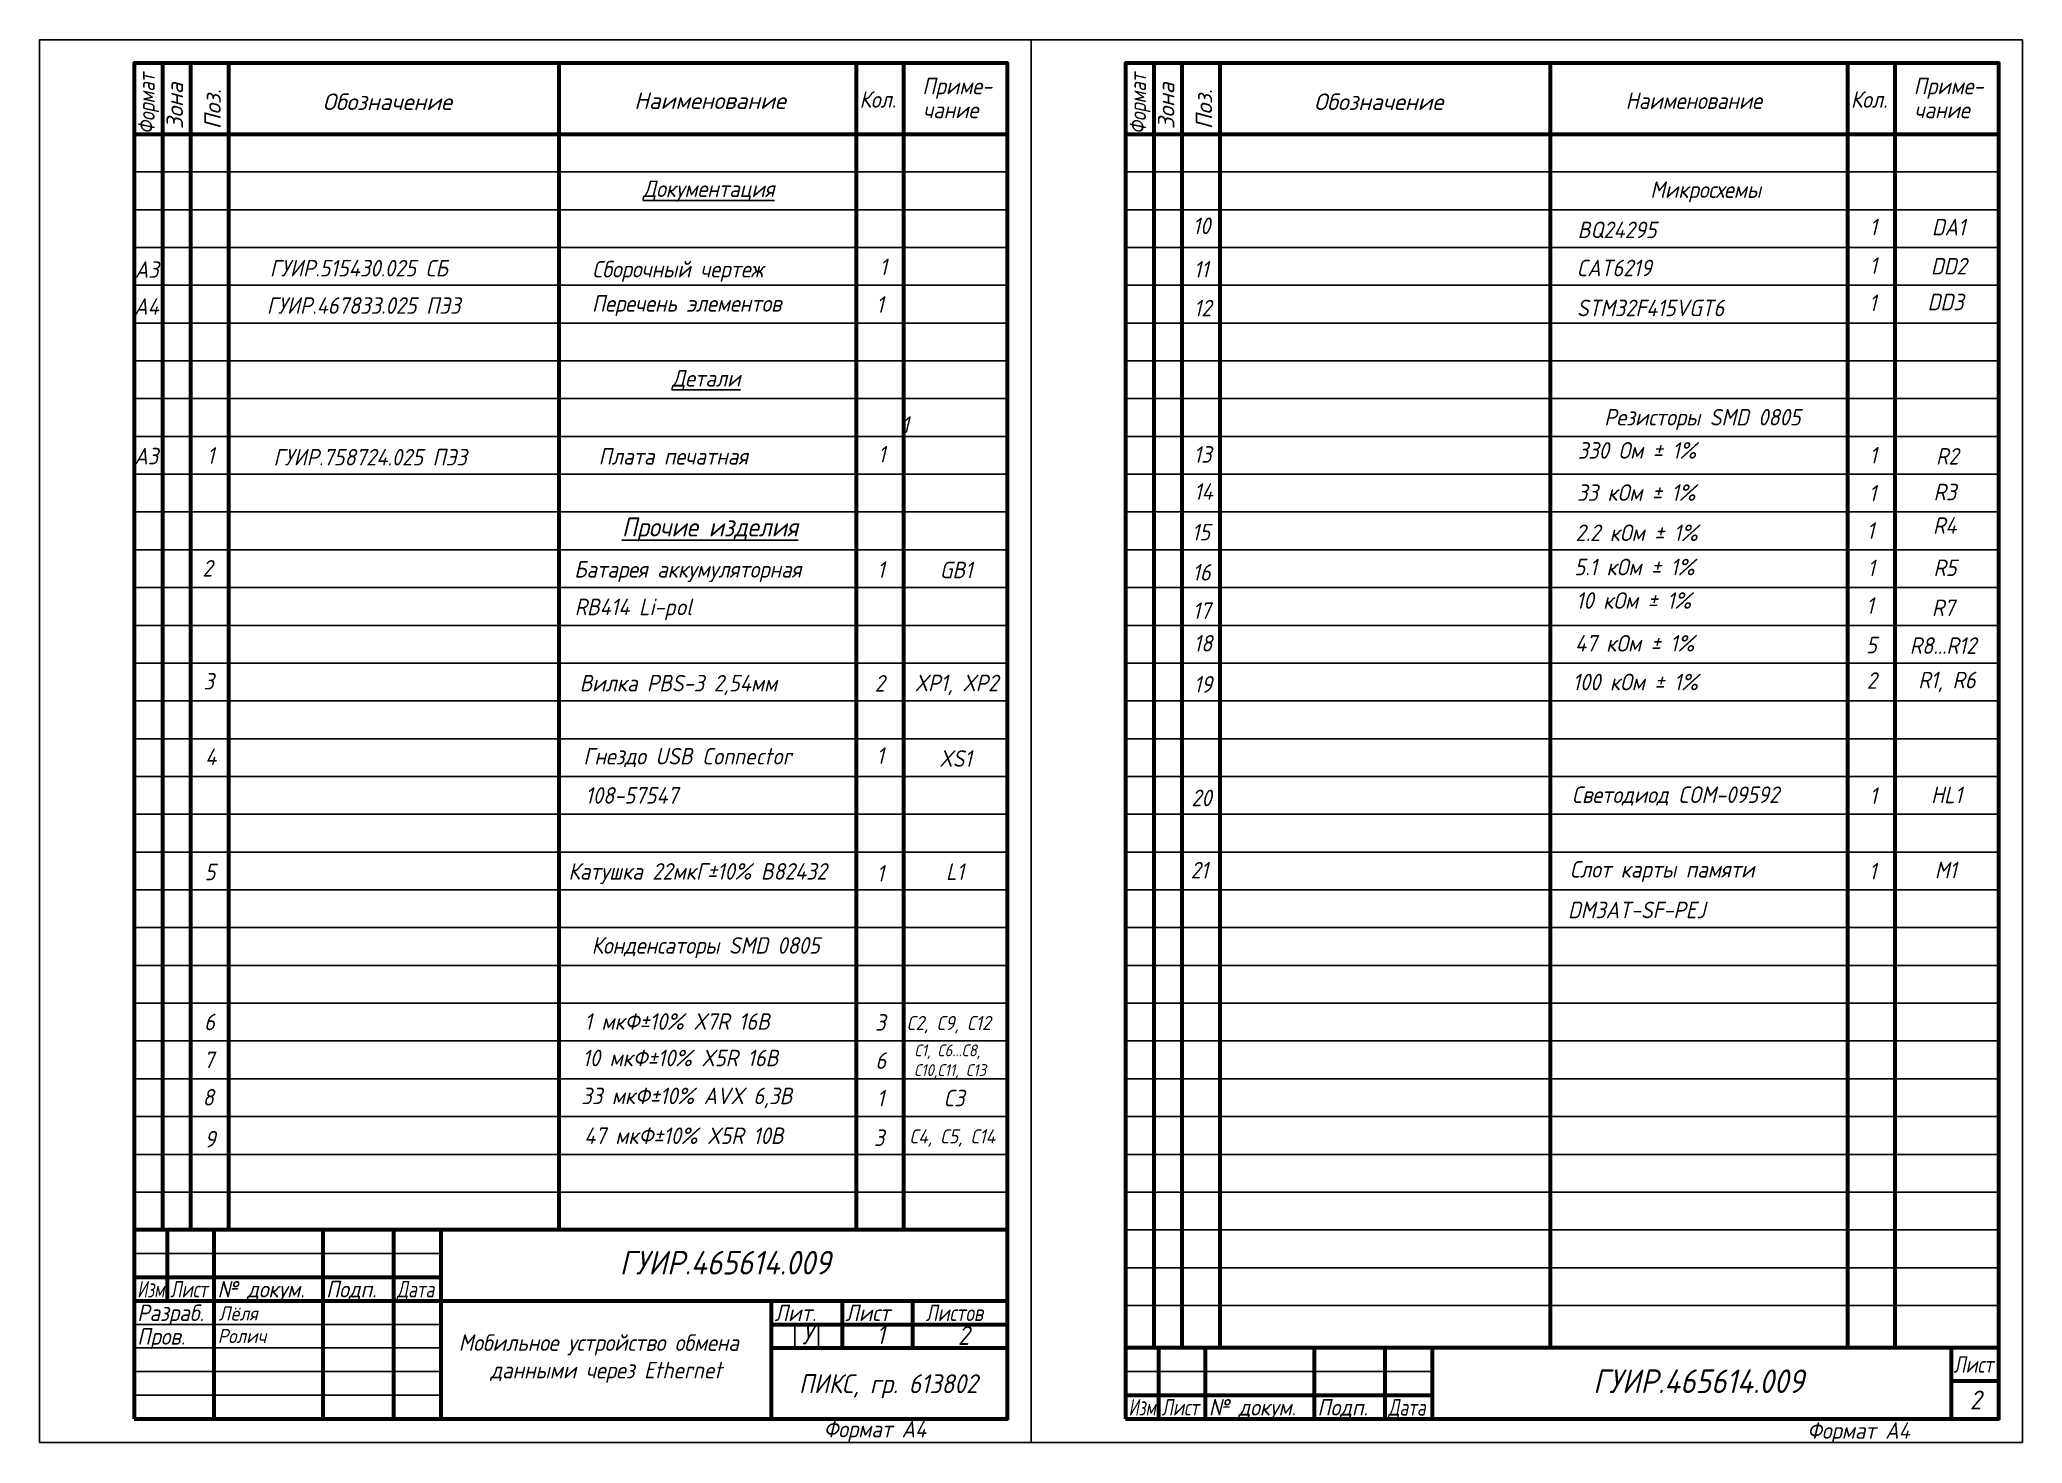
# Model space of a CAD drawing. Header units: millimetres. Extents: x 0 to 420, y 0 to 297.
import ezdxf

# ---------------------------------------------------------------- set-up
doc = ezdxf.new("R2010")
doc.units = ezdxf.units.MM
doc.header["$LTSCALE"] = 0.5
doc.layers.get('Defpoints').update_dxf_attribs({"color": 5})
doc.layers.add('текст', color=7, linetype='Continuous', lineweight=30)
doc.styles.get("Standard").update_dxf_attribs({"font": 'isocpeui.ttf', "width": 0.9})

msp = doc.modelspace()

# ---------------------------------------------------------------- linework, layer by layer
at = {"color": 7, "linetype": 'Continuous'}
for p, q in [((20, 292), (20, 277)), ((40, 292), (110, 292)), ((173, 292), (183, 292)), ((230, 292), (230, 277)), ((250, 292), (320, 292)), ((383, 292), (393, 292)), ((20, 35), (85, 35)), ((20, 30), (85, 30)), ((155, 30), (155, 25)), ((230, 10), (295, 10)), ((20, 5), (205, 5)), ((230, 5), (415, 5))]:
    msp.add_line(p, q, dxfattribs=at)
at = {"color": 7, "linetype": 'Continuous', "lineweight": 60}
for p, q in [((26, 292), (26, 45)), ((32, 45), (32, 292)), ((40, 292), (40, 45)), ((110, 292), (110, 45)), ((173, 45), (173, 292)), ((183, 292), (183, 45)), ((236, 292), (236, 20)), ((242, 20), (242, 292)), ((250, 292), (250, 20)), ((320, 292), (320, 20)), ((383, 20), (383, 292)), ((393, 292), (393, 20)), ((20, 277), (205, 277)), ((230, 277), (415, 277)), ((205, 45), (20, 45)), ((27, 45), (27, 30)), ((37, 5), (37, 45)), ((60, 45), (60, 5)), ((75, 5), (75, 45)), ((85, 45), (85, 5)), ((20, 35), (85, 35)), ((20, 30), (85, 30)), ((85, 30), (205, 30)), ((155, 5), (155, 30)), ((170, 30), (170, 20)), ((185, 20), (185, 30)), ((155, 25), (205, 25)), ((155, 20), (205, 20)), ((415, 20), (230, 20)), ((237, 20), (237, 5)), ((247, 5), (247, 20)), ((270, 20), (270, 5)), ((285, 5), (285, 20)), ((295, 20), (295, 5)), ((405, 5), (405, 20)), ((415, 13), (405, 13)), ((230, 10), (295, 10)), ((155, 5), (205, 5)), ((365, 5), (415, 5))]:
    msp.add_line(p, q, dxfattribs=at)
at = {"color": 7, "linetype": 'Continuous', "lineweight": -3}
for p, q in [((20, 269), (205, 269)), ((230, 269), (415, 269)), ((20, 261), (205, 261)), ((230, 261), (415, 261)), ((20, 253), (205, 253)), ((230, 253), (415, 253)), ((20, 245), (205, 245)), ((230, 245), (415, 245)), ((20, 237), (205, 237)), ((230, 237), (415, 237)), ((20, 229), (205, 229)), ((230, 229), (415, 229)), ((20, 221), (205, 221)), ((230, 221), (415, 221)), ((20, 213), (205, 213)), ((230, 213), (415, 213)), ((20, 205), (205, 205)), ((230, 205), (415, 205)), ((20, 197), (205, 197)), ((230, 197), (415, 197)), ((20, 189), (205, 189)), ((230, 189), (415, 189)), ((20, 181), (205, 181)), ((230, 181), (415, 181)), ((20, 173), (205, 173)), ((230, 173), (415, 173)), ((20, 165), (205, 165)), ((230, 165), (415, 165)), ((20, 157), (205, 157)), ((230, 157), (415, 157)), ((20, 149), (205, 149)), ((230, 149), (415, 149)), ((20, 141), (205, 141)), ((230, 141), (415, 141)), ((20, 133), (205, 133)), ((230, 133), (415, 133)), ((20, 125), (205, 125)), ((230, 125), (415, 125)), ((20, 117), (205, 117)), ((230, 117), (415, 117)), ((20, 109), (205, 109)), ((230, 109), (415, 109)), ((20, 101), (205, 101)), ((230, 101), (415, 101)), ((20, 93), (205, 93)), ((230, 93), (415, 93)), ((20, 85), (205, 85)), ((230, 85), (415, 85)), ((20, 77), (205, 77)), ((230, 77), (415, 77)), ((20, 69), (205, 69)), ((230, 69), (415, 69)), ((20, 61), (205, 61)), ((230, 61), (415, 61)), ((20, 53), (205, 53)), ((230, 53), (415, 53)), ((230, 45), (415, 45)), ((20, 40), (85, 40)), ((230, 37), (415, 37)), ((230, 29), (415, 29)), ((20, 25), (85, 25)), ((160, 20), (160, 25)), ((165, 25), (165, 20)), ((20, 20), (85, 20)), ((20, 15), (85, 15)), ((230, 15), (295, 15)), ((20, 10), (85, 10))]:
    msp.add_line(p, q, dxfattribs=at)
at = {"color": 7, "linetype": 'Continuous', "lineweight": 60}
for points in [[(20, 5), (205, 5), (205, 292), (20, 292)], [(230, 5), (415, 5), (415, 292), (230, 292)]]:
    msp.add_lwpolyline(points, close=True, dxfattribs=at)
at = {"layer": 'Defpoints'}
for points in [[(0, 0), (210, 0), (210, 297), (0, 297)], [(210, 0), (420, 0), (420, 297), (210, 297)]]:
    msp.add_lwpolyline(points, close=True, dxfattribs=at)

# ---------------------------------------------------------------- texts
at = {"color": 7, "linetype": 'Continuous', "width": 0.8}
for p in [(24.38, 277), (234.38, 277)]:
    msp.add_text('Формат', height=3.5, rotation=90, dxfattribs=at).set_placement(p)
at = {"color": 7, "linetype": 'Continuous'}
for s, p in [('Зона', (30.38, 278.04)), ('Поз.', (38.38, 278.04)), ('Зона', (240.38, 278.04)), ('Поз.', (248.38, 278.04))]:
    msp.add_text(s, height=3.5, rotation=90, dxfattribs=at).set_placement(p)
for s, p in [('Обозначение', (59.96, 282.1)), ('Наименование', (125.95, 282.33)), ('Обозначение', (269.96, 282.1))]:
    msp.add_text(s, height=3.5, dxfattribs=at).set_placement(p)
for s, width, p in [('Кол.', 0.9, (173.67, 282.59)), ('Приме-', 0.9, (186.98, 285.44)), ('Наименование', 0.9, (335.95, 282.33)), ('Кол.', 0.9, (383.67, 282.59)), ('Приме-', 0.9, (396.98, 285.44)), ('чание', 0.9, (187.11, 280.38)), ('чание', 0.9, (397.11, 280.38)), ('Изм.', 0.7, (20.67, 30.7)), ('Лист', 0.75, (27.67, 30.7)), ('№ докум.', 0.9, (37.67, 30.7)), ('Подп.', 0.9, (60.67, 30.7)), ('Дата', 0.75, (75.67, 30.7)), ('Разраб.', 0.9, (20.67, 25.7)), ('Лит.', 0.9, (155.67, 25.7)), ('Лист', 0.9, (170.67, 25.7)), ('Листов', 0.8, (187.67, 25.7)), ('Пров.', 0.9, (20.67, 20.7)), ('Лист', 0.8, (405.42, 14.77)), ('Изм.', 0.7, (230.67, 5.7)), ('Лист', 0.75, (237.67, 5.7)), ('№ докум.', 0.9, (247.67, 5.7)), ('Подп.', 0.9, (270.67, 5.7)), ('Дата', 0.75, (285.67, 5.7)), ('Формат А4', 0.9, (166.07, 1.08)), ('Формат А4', 0.9, (374.42, 0.77))]:
    msp.add_text(s, height=3.5, dxfattribs=dict(at, width=width)).set_placement(p)
at = {"attachment_point": 1}
for s, insert, char_height, width in [('{\\LДокументация}', (127.76, 267.18), 3.5, 57.129), ('Микросхемы', (341.18, 267), 3.5, 24.8363), ('10', (244.27, 259.34), 3.5, 2.3478), ('BQ24295', (325.8, 258.48), 3.5, 21.3219), ('1', (387.65, 259.1), 3.5, 2.3478), ('{\\fISOCPEUR|b0|i1|c0|p34;DA1}', (400.82, 259.06), 3.5, 21.3219), ('Сборочный чертеж', (117.06, 250.16), 3.5, 57.129), ('1', (177.94, 250.67), 3.5, 2.3478), ('CAT6219', (325.57, 250.41), 3.5, 21.3219), ('1', (387.65, 250.93), 3.5, 2.3478), ('DD2', (400.62, 250.79), 3.5, 21.3219), ('1', (177.22, 242.67), 3.5, 2.3478), ('STM32F415VGT6', (325.64, 241.95), 3.5, 21.3219), ('1', (387.53, 243.04), 3.5, 2.3478), ('{\\fISOCPEUR|b0|i1|c0|p34;DD3}', (399.92, 243.21), 3.5, 21.3219), ('{\\LДетали}', (133.9, 227.06), 3.5, 57.129), ('Резисторы SMD 0805', (331.42, 218.82), 3.5, 57.129), ('1', (177.6, 211), 3.5, 2.3478), ('{\\fISOCPEUR|b0|i1|c0|p34;1}', (387.62, 210.76), 3.5, 2.3478), ('R2', (401.71, 210.54), 3.5, 21.3219), ('{\\fISOCPEUR|b0|i1|c0|p34;1}', (387.48, 202.71), 3.5, 2.3478), ('R3', (401.2, 202.98), 3.5, 21.3219), ('{\\fISOCPEUR|b0|i1|c0|p34;1}', (387.05, 194.8), 3.5, 2.3478), ('R4', (401.07, 195.88), 3.5, 21.3219), ('Батарея аккумуляторная', (113.24, 186.61), 3.5, 85), ('1', (177.42, 186.54), 3.5, 2.3478), ('GB1', (190.68, 186.47), 3.5, 7.1362), ('{\\fISOCPEUR|b0|i1|c0|p34;1}', (387.2, 186.9), 3.5, 2.3478), ('R5', (401.18, 186.94), 3.5, 21.3219), ('RB414 Li-pol', (113.34, 178.65), 3.5, 26.0942), ('1', (386.94, 178.94), 3.5, 2.3478), ('R7', (400.84, 178.47), 3.5, 21.3219), ('5', (386.89, 170.57), 3.5, 2.3478), ('R8...R12', (396.15, 170.46), 3.5, 21.3219), ('Вилка PBS-3 2,54мм', (114.39, 162.51), 3.5, 57.502), ('2', (176.87, 162.47), 3.5, 2.3478), ('XP1, XP2', (185.37, 162.55), 3.5, 22.3148), ('R1, R6', (397.95, 163.17), 3.5, 21.3219), ('Гнездо USB Connector ', (115.17, 147.04), 3.5, 87), ('1', (177.28, 147.15), 3.5, 2.3478), ('XS1', (190.56, 146.56), 3.5, 8.1685), ('108-57547', (115.6, 138.74), 3.5, 20.722), ('Светодиод COM-09592', (324.6, 138.89), 3.5, 85.3156), ('{\\fISOCPEUR|b0|i1|c0|p34;1}', (387.65, 138.68), 3.5, 2.3478), ('HL1', (400.69, 138.85), 3.5, 21.3219), ('5', (34.95, 122.53), 3.5, 2.3478), ('Катушка 22мкГ%%P10% B82432', (112.01, 122.66), 3.5, 68.9187), ('1', (177.3, 122.24), 3.5, 2.3478), ('L1', (191.99, 122.6), 3.5, 16.0839), ('Слот карты памяти', (324.17, 123.1), 3.5, 77.9636), ('{\\fISOCPEUR|b0|i1|c0|p34;1}', (387.51, 122.69), 3.5, 2.3478), ('M1', (401.46, 122.94), 3.5, 21.3219), ('DM3AT-SF-PEJ', (323.74, 114.49), 3.5, 31.291), ('Конденсаторы SMD 0805', (116.92, 106.98), 3.5, 50.8835), ('6', (34.83, 90.78), 3.5, 2.3478), ('1 мкФ±10% X7R 16В', (115.42, 90.87), 3.5, 91.1332), ('3', (176.99, 90.68), 3.5, 2.3478), ('C2, С9, С12', (183.59, 90.3), 3, 26.7128), ('C1, С6...С8,\\PС10,С11, C13', (185.24, 84.26), 2.5, 18.7065), ('7', (34.73, 82.75), 3.5, 2.3478), ('10 мкФ±10% X5R 16В', (114.98, 83.15), 3.5, 91.1332), ('8', (34.53, 74.83), 3.5, 2.3478), ('33 мкФ±10% AVX 6,3В', (114.76, 75.12), 3.5, 91.1332), ('{\\fISOCPEUR|b0|i1|c0|p34;1}', (177.34, 74.64), 3.5, 2.3478), ('C3', (191.45, 74.66), 3.5, 21.3219), ('9', (34.94, 65.97), 3.5, 2.3478), ('47 мкФ±10% X5R 10В', (115.35, 66.69), 3.5, 91.1332), ('3', (176.72, 66.26), 3.5, 2.3478), ('C4, С5, С14', (184.19, 66.3), 3, 26.7128)]:
    msp.add_mtext(s, dxfattribs=dict(at, insert=insert, char_height=char_height, width=width))
at = {"lineweight": 60, "char_height": 3.5, "attachment_point": 1}
for s, insert in [('330 Ом %%P 1%', (325.84, 211.79)), ('33 кОм %%P 1%', (325.67, 202.86)), ('2.2 кОм %%P 1%', (325.35, 194.35)), ('5.1 кОм %%P 1%', (325.11, 187.1)), ('10 кОм %%P 1%', (325.45, 180.01)), ('47 кОм %%P 1%', (325.26, 170.95)), ('100 кОм %%P 1%', (324.73, 162.75))]:
    msp.add_mtext_dynamic_manual_height_columns(s, width=161.9787, gutter_width=12.5, heights=[0], dxfattribs=dict(at, insert=insert))
at = {"attachment_point": 1}
for s, width, heights, insert, char_height in [('{\\LПрочие изделия}', 71.4509, [5.2], (123.35, 195.82), 4), ('\\pi0.76034;Мобильное устройство обмена \\P\\pi7.4517;данными через Ethernet', 64.0195, [0], (88, 22.89), 3.5)]:
    msp.add_mtext_dynamic_manual_height_columns(s, width=width, gutter_width=50, heights=heights, dxfattribs=dict(at, insert=insert, char_height=char_height))
at = {"char_height": 3.5, "attachment_point": 1}
for s, insert in [('2', (387.02, 163.06)), ('6', (177.03, 82.6))]:
    msp.add_mtext(s, dxfattribs=dict(at, insert=insert))
at = {"color": 0, "linetype": 'ByBlock', "lineweight": -2, "ltscale": 5, "attachment_point": 1}
for s, width, gutter_width, insert, char_height in [('ГУИР.465614.009', 96.4839, 1, (122.87, 40.56), 5), ('Лёля', 10.4749, 15, (37.92, 28.81), 3), ('Ролич', 19.4045, 15, (37.73, 24.04), 3), ('У', 6.4314, 15, (161.5, 24.78), 4), ('1', 6.4314, 15, (177.25, 24.84), 4), ('2', 6.4314, 15, (194.5, 24.66), 4), ('ПИКС, гр. 613802', 50.7173, 1, (160.85, 14.44), 4), ('ГУИР.465614.009', 96.4839, 1, (329.07, 15.46), 5), ('2', 6.4314, 15, (408.86, 11), 4)]:
    msp.add_mtext_dynamic_manual_height_columns(s, width=width, gutter_width=gutter_width, heights=[0], dxfattribs=dict(at, insert=insert, char_height=char_height))
at = {"layer": 'текст', "lineweight": 35, "char_height": 3.5, "attachment_point": 1}
for s, insert in [('{\\fISOCPEUR|b1|i1|c204|p34;А3}', (20.17, 250.08)), ('ГУИР.515430.025 СБ', (48.76, 250.37)), ('{\\fISOCPEUR|b1|i1|c204|p34;11}', (244.47, 250.13)), ('{\\fISOCPEUR|b1|i1|c204|p34;А4}', (20.04, 242.27)), ('ГУИР.{\\C0;467833}.025 ПЭ3', (48.12, 242.46)), ('{\\fISOCPEUR|b1|i1|c204|p34;Перечень элементов}', (117, 242.91)), ('{\\fISOCPEUR|b1|i1|c204|p34;12}', (244.49, 241.92)), ('1', (182.6, 217.27)), ('{\\fISOCPEUR|b1|i1|c204|p34;А3}', (20.06, 210.58)), ('{\\fISOCPEUR|b1|i1|c204|p34;1}', (35.44, 210.71)), ('ГУИР.758724.025 ПЭ3', (49.54, 210.35)), ('Плата печатная', (118.39, 210.54)), ('{\\fISOCPEUR|b1|i1|c204|p34;13}', (244.46, 210.93)), ('{\\fISOCPEUR|b1|i1|c204|p34;14}', (244.56, 203.07)), ('{\\fISOCPEUR|b1|i1|c204|p34;15}', (244.08, 194.49)), ('{\\fISOCPEUR|b1|i1|c204|p34;2}', (34.47, 186.83)), ('{\\fISOCPEUR|b1|i1|c204|p34;16}', (244.2, 185.98)), ('{\\fISOCPEUR|b1|i1|c204|p34;17}', (244.26, 177.86)), ('{\\fISOCPEUR|b1|i1|c204|p34;18}', (244.45, 170.96)), ('{\\fISOCPEUR|b1|i1|c204|p34;3}', (34.71, 162.92)), ('{\\fISOCPEUR|b1|i1|c204|p34;19}', (244.49, 162.26)), ('{\\fISOCPEUR|b1|i1|c204|p34;4}', (35.07, 146.93)), ('{\\fISOCPEUR|b1|i1|c204|p34;20}', (243.96, 138.21)), ('{\\fISOCPEUR|b1|i1|c204|p34;21}', (243.81, 122.92))]:
    msp.add_mtext_dynamic_manual_height_columns(s, width=69.2037, gutter_width=12.5, heights=[0], dxfattribs=dict(at, insert=insert))

doc.saveas('drawing.dxf')
